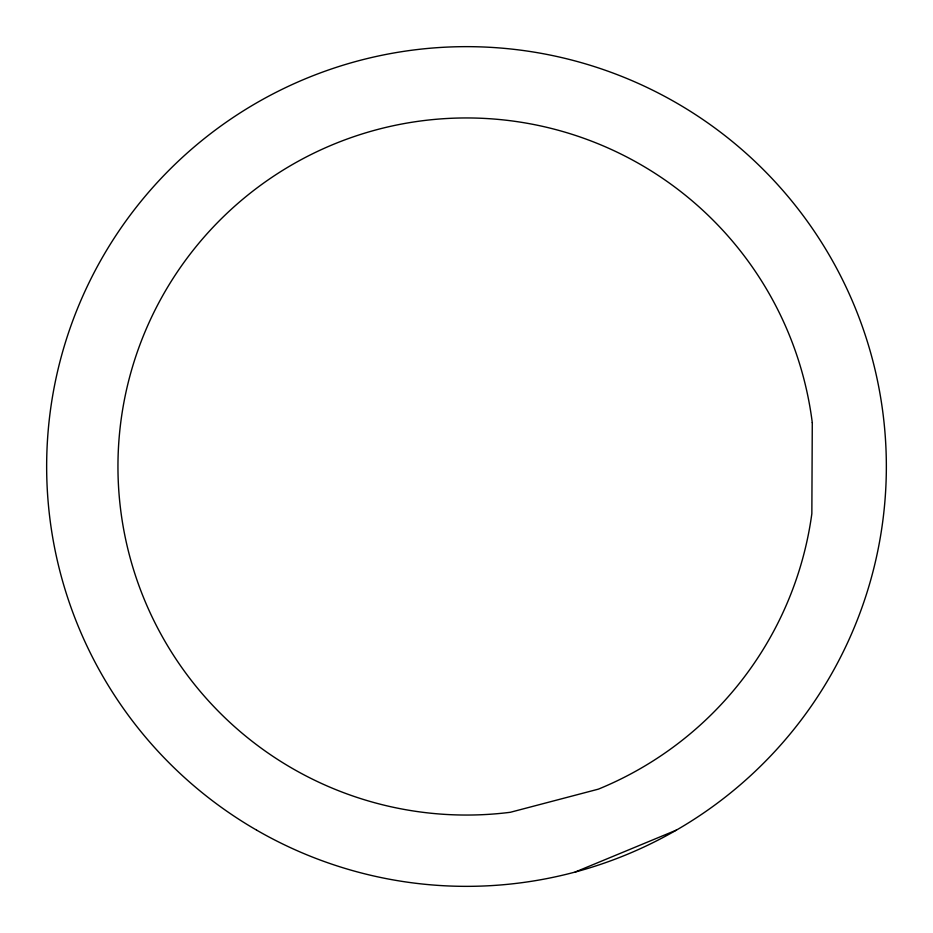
<?xml version="1.0" encoding="UTF-8"?>
<svg xmlns="http://www.w3.org/2000/svg" width="933" height="933" viewBox="0 0 933 933"><rect width="100%" height="100%" fill="white"/><g stroke="black" fill="none" stroke-linecap="round" stroke-linejoin="round"><path stroke-width="1.4" d="M575.16 872.04L676.425 830.102M812.281 422.661L811.85 513.64A348.557 348.557 0 0 1 598.345 789.155L510.339 812.281A348.557 348.557 0 0 1 120.719 510.339A348.557 348.557 0 0 1 422.661 120.719A348.557 348.557 0 0 1 812.281 422.661M256.575 830.102A419.85 419.85 0 0 0 886.35 466.5A419.85 419.85 0 0 0 256.575 102.898A419.85 419.85 0 0 0 256.575 830.102"/></g></svg>
